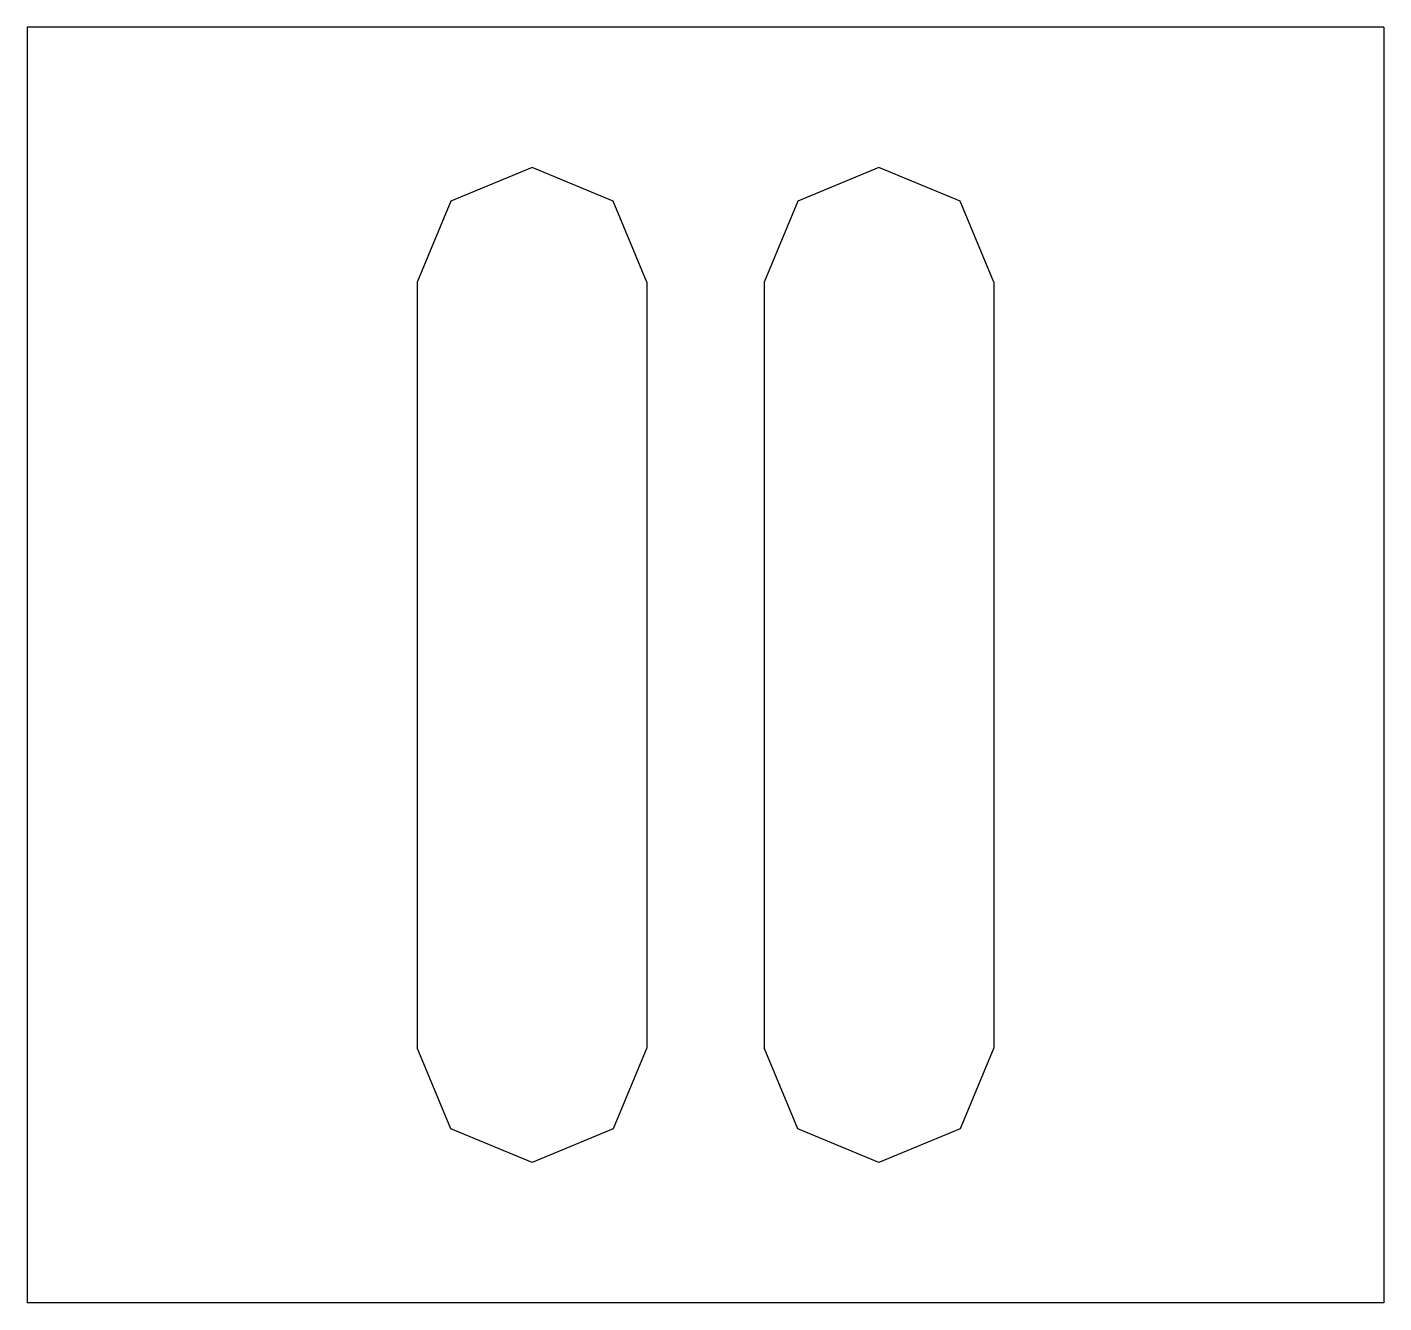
# Model space of a CAD drawing. Extents: x -133 to 133, y -125 to 125.
import ezdxf

# ---------------------------------------------------------------- set-up
doc = ezdxf.new("R2010")
doc.units = 0
doc.layers.get('0').update_dxf_attribs({"linetype": 'CONTINUOUS'})

msp = doc.modelspace()

# ---------------------------------------------------------------- linework, layer by layer
for p, q in [((-133, 125), (-133, -125)), ((133, 125), (-133, 125)), ((133, 125), (133, -125)), ((-34, 97.5), (-49.9099, 90.9099)), ((-18.0901, 90.9099), (-34, 97.5)), ((34, 97.5), (18.0901, 90.9099)), ((49.9099, 90.9099), (34, 97.5)), ((-49.9099, 90.9099), (-56.5, 75)), ((-11.5, 75), (-18.0901, 90.9099)), ((18.0901, 90.9099), (11.5, 75)), ((56.5, 75), (49.9099, 90.9099)), ((-56.5, 75), (-56.5, -75)), ((-11.5, 75), (-11.5, -75)), ((11.5, 75), (11.5, -75)), ((56.5, 75), (56.5, -75)), ((-49.9099, -90.9099), (-56.5, -75)), ((-11.5, -75), (-18.0901, -90.9099)), ((18.0901, -90.9099), (11.5, -75)), ((56.5, -75), (49.9099, -90.9099)), ((-34, -97.5), (-49.9099, -90.9099)), ((-18.0901, -90.9099), (-34, -97.5)), ((34, -97.5), (18.0901, -90.9099)), ((49.9099, -90.9099), (34, -97.5)), ((133, -125), (-133, -125))]:
    msp.add_line(p, q)

doc.saveas('drawing.dxf')
